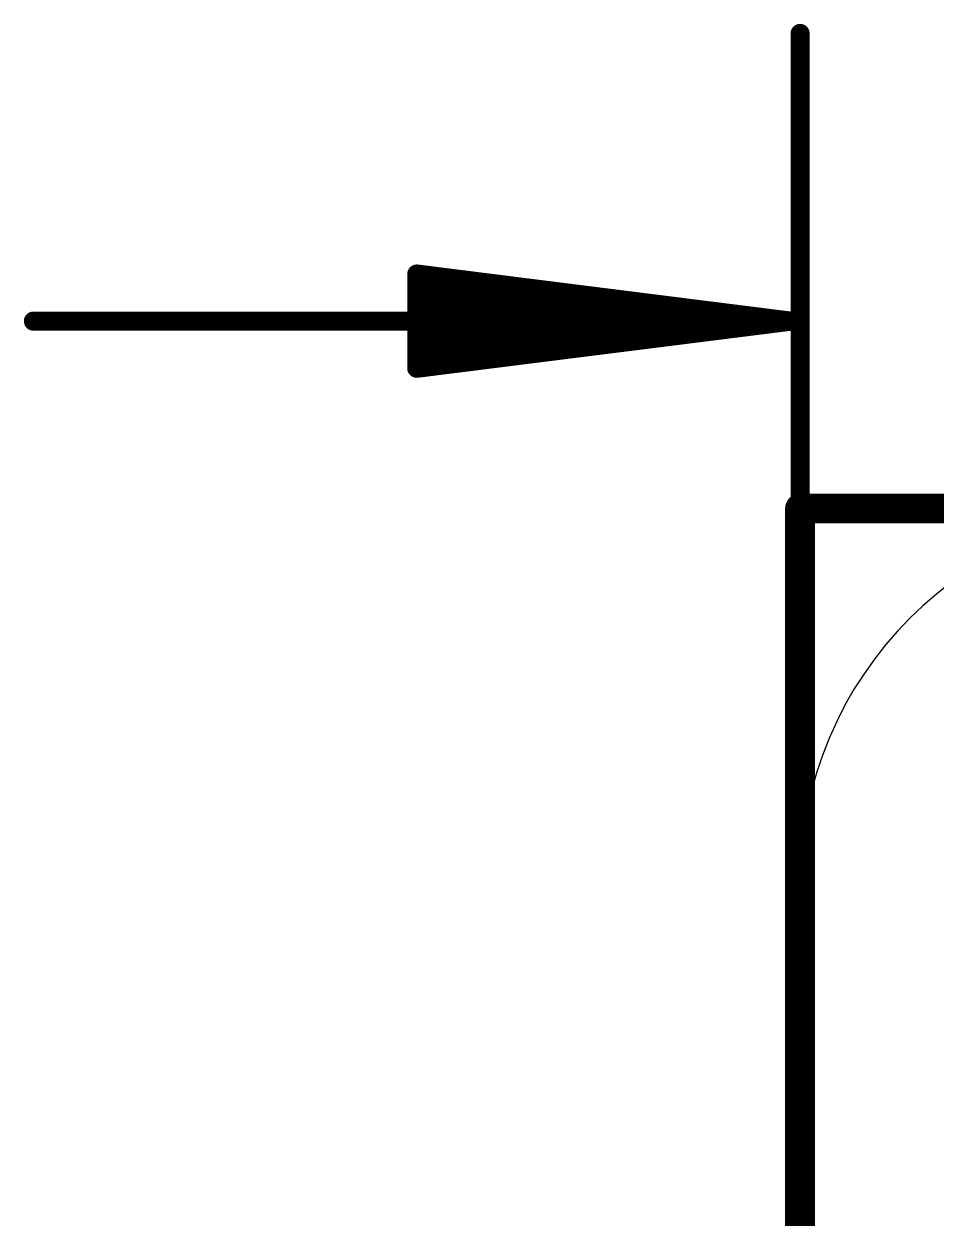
# Model space of a CAD drawing. Extents: x -5.3 to 37.4, y -14.2 to 33.7.
# Drawn here: x -5.27 to 0.92, y 23.13 to 31.23 of the extents above; entities that cross this region are included whole.
import ezdxf

# ---------------------------------------------------------------- set-up
doc = ezdxf.new("R2010")
doc.units = 0
for name, color, linetype in [('16', 132, 'CONTINUOUS'), ('20', 53, 'CONTINUOUS'), ('47', 253, 'CONTINUOUS')]:
    doc.layers.add(name, color=color, linetype=linetype)

msp = doc.modelspace()

# ---------------------------------------------------------------- linework, layer by layer
at = {"layer": '16', "const_width": 0.2032}
for points in [[(0, 0), (0, 27.94)], [(0, 27.94), (24.13, 27.94)]]:
    msp.add_lwpolyline(points, dxfattribs=at)
at = {"layer": '16', "const_width": 0.1016}
for points in [[(0.0508, 27.94, 1), (-0.0508, 27.94)], [(0, 27.9908, 1), (0, 27.8892)]]:
    msp.add_lwpolyline(points, format="xyb", dxfattribs=at)
at = {"layer": '20'}
msp.add_line((0, 2.54), (0, 25.4), dxfattribs=at)
msp.add_arc((2.54, 25.4), 2.54, 90, 180, dxfattribs=at)
at = {"layer": '47', "const_width": 0.13}
for points in [[(0, 13.97), (0, 31.16)], [(-0.065, 29.21), (-2.6, 29.5292)], [(-2.6, 29.5292), (-2.6, 28.8908)], [(-0.065, 29.21), (-2.6, 29.47)], [(-0.065, 29.21), (-2.6, 29.34)], [(-0.065, 29.21), (-5.2, 29.21)], [(-2.6, 28.8908), (-0.065, 29.21)], [(-2.6, 29.08), (-0.065, 29.21)], [(-2.6, 28.95), (-0.065, 29.21)]]:
    msp.add_lwpolyline(points, dxfattribs=at)
at = {"layer": '47', "const_width": 0.065}
for points in [[(0.0325, 31.16, 1), (-0.0325, 31.16)], [(-2.5959, 29.5615, 1), (-2.6041, 29.497)], [(-2.5675, 29.5292, 1), (-2.6325, 29.5292)], [(-2.5967, 29.5023, 1), (-2.6033, 29.4377)], [(-2.5983, 29.3725, 1), (-2.6017, 29.3075)], [(-5.2, 29.2425, 1), (-5.2, 29.1775)], [(-0.0609, 29.1778, 1), (-0.0691, 29.2422)], [(-0.0691, 29.1778, 1), (-0.0609, 29.2422)], [(-0.0617, 29.1777, 1), (-0.0683, 29.2423)], [(-0.0683, 29.1777, 1), (-0.0617, 29.2423)], [(-0.0667, 29.1775, 1), (-0.0633, 29.2425)], [(-0.0633, 29.1775, 1), (-0.0667, 29.2425)], [(-0.065, 29.1775, 1), (-0.065, 29.2425)], [(-2.6017, 29.1125, 1), (-2.5983, 29.0475)], [(-2.6033, 28.9823, 1), (-2.5967, 28.9177)], [(-2.6041, 28.923, 1), (-2.5959, 28.8585)], [(-2.6325, 28.8908, 1), (-2.5675, 28.8908)]]:
    msp.add_lwpolyline(points, format="xyb", dxfattribs=at)

doc.saveas('drawing.dxf')
